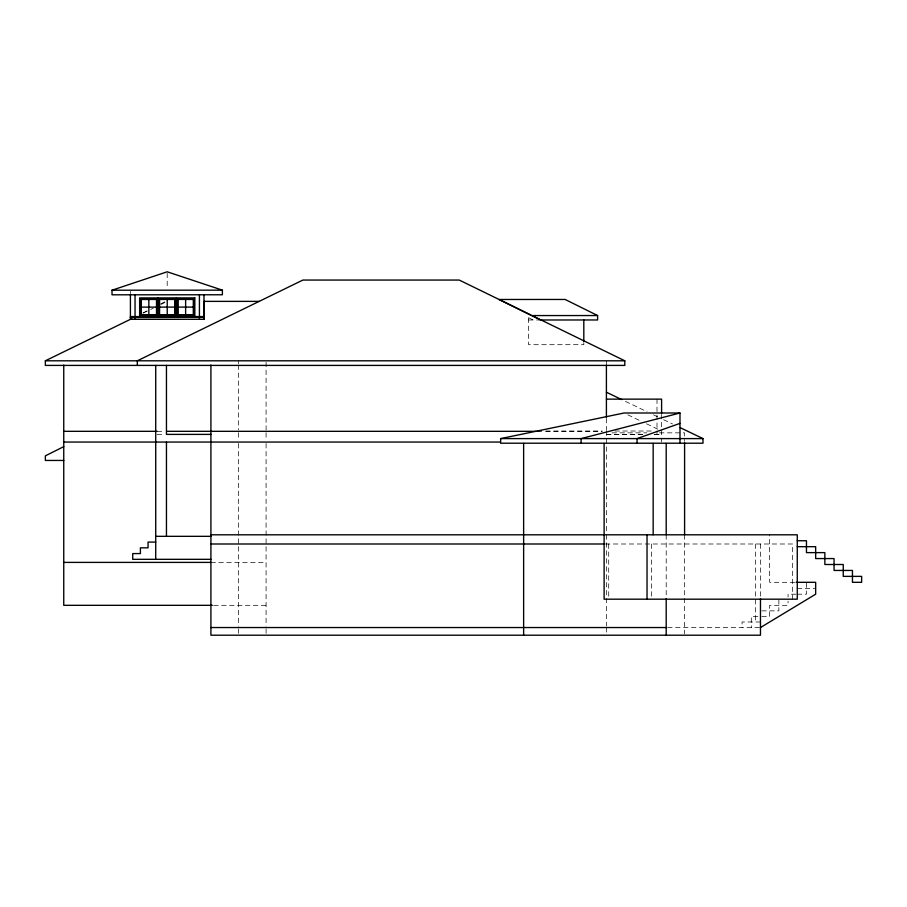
<?xml version="1.0" encoding="UTF-8"?>
<svg xmlns="http://www.w3.org/2000/svg" width="907" height="907" viewBox="0 0 907 907"><rect width="100%" height="100%" fill="white"/><g stroke="black" fill="none" stroke-linecap="round" stroke-linejoin="round"><path stroke-width="0.68" stroke-dasharray="4.54 3.4" d="M142.989 312.926L149.281 309.718M160.596 303.958L165.618 301.396M143.102 313.13L149.451 310.035M150.721 309.412L153.26 308.176M160.868 304.469L165.947 301.986M528.634 319.99L539.733 319.99M545.685 431.018L602.225 431.018M614.946 431.018L651.702 431.018M157.138 431.324L164.212 431.324M545.674 431.324L602.18 431.324M611.998 432.854L646.895 432.854M659.468 432.854L684.592 432.854L684.592 441.358M157.07 434.396L164.212 434.396M606.409 434.396L643.199 434.396M654.185 434.396L661.6 434.396M606.409 434.521L643.199 434.521M654.525 434.521L661.6 434.521M605.423 543.996L792.661 543.996L792.661 599.187M210.912 562.397L266.091 562.397M794.759 582.317L769.669 582.317L769.669 534.801M797.264 588.643L815.665 588.643M795.949 594.198L788.07 594.198L788.07 596.976M797.264 594.198L806.459 594.198L806.459 583.088M213.667 605.32L266.091 605.32M761.789 610.876L778.875 610.876L778.875 599.754M757.844 616.431L751.279 616.431L751.279 627.542M761.789 616.431L769.669 616.431L769.669 605.32L788.07 605.32L788.07 601.148M760.474 621.987L742.085 621.987L742.085 627.542M667.609 627.542L760.474 627.542M627.803 414.805L640.319 420.814M646.578 423.818L657.847 429.215M625.479 401.382L647.076 411.755M653.425 414.805L658.516 417.254M663.595 419.692L672.495 423.966M528.634 317.756L533.214 319.99M583.825 342.517L583.825 344.683L528.645 344.705L528.634 315.568M167.194 273.211L167.205 287.36M130.415 291.351L130.415 293.653M760.474 543.996L760.474 597.804M755.372 543.996L755.372 621.987M684.592 534.801L684.592 633.936M666.203 534.801L666.203 597.804M661.6 414.363L661.6 442.06M656.997 399.137L656.997 434.396M651.634 543.996L651.634 599.187M608.71 543.996L608.71 599.187M606.409 360.805L606.409 364.263M606.409 418.399L606.409 430.292M606.409 430.984L606.409 533.395M606.409 534.801L606.409 626.125M606.409 627.542L606.409 635.206M266.091 362.222L266.091 429.918M266.091 432.662L266.091 439.373M266.091 443.466L266.091 626.125M266.091 628.823L266.091 635.206M238.507 360.805L238.507 363.628M238.507 365.045L238.507 429.918M238.507 432.662L238.507 439.373M238.507 443.466L238.507 626.125M238.507 628.823L238.507 635.206"/><path stroke-width="1.36" d="M760.474 627.542L815.665 594.198L815.665 582.317L796.153 582.317M63.751 446.652L45.35 455.847L45.35 460.45L63.751 460.45M137.331 365.408L137.331 360.805L302.881 280.059L459.248 280.059L624.81 360.805L624.81 365.408L45.35 365.408L45.35 360.805L131.674 318.708M130.189 317.461L204.007 317.325M679.989 423.376L637.077 438.603L637.077 443.206M112.014 290.206L167.194 271.794L222.385 290.161L222.396 294.764L112.014 294.809L112.014 290.206L222.385 290.161M679.989 443.206L679.989 413.002L581.115 438.603L581.115 443.206M680.114 427.628L702.993 438.603L702.993 443.206L500.641 443.206L500.641 438.603L624.039 413.002L679.989 413.002M259.198 301.373L204.007 301.373L204.007 319.298L130.427 319.332L130.415 294.798M141.175 307.122L156.503 307.11M159.575 307.11L174.904 307.11M177.965 307.099L193.293 307.099M597.611 315.545L531.57 315.568L540.504 319.99L597.611 319.967L597.611 315.545L565.118 299.457L499.077 299.48L530.323 314.956M130.427 316.6L204.007 316.566M45.35 360.805L624.81 360.805M606.409 399.137L661.6 399.137L661.6 413.241M537.205 431.018L541.445 431.018M63.751 431.324L157.138 431.324M166.627 431.324L535.788 431.324M210.912 434.396L166.457 434.396L166.457 365.408M500.641 438.603L702.993 438.603M63.751 442.06L500.471 442.06M210.912 534.801L797.264 534.801L797.264 599.187L604.119 599.187L604.119 443.466M155.721 536.332L210.912 536.332M797.264 540.742L806.459 540.742L806.459 552.624L824.86 552.624L824.86 564.505L843.249 564.505L843.249 576.376L861.65 576.376L861.65 582.317L852.455 582.317L852.455 570.446L834.055 570.446L834.055 558.565L815.665 558.565L815.665 546.683L797.264 546.683M155.721 542.08L148.056 542.08L148.056 547.828L140.392 547.828L140.392 553.576L132.728 553.576L132.728 559.324L210.912 559.324M210.912 543.996L604.085 543.996M63.751 562.397L210.912 562.397M212.329 605.32L63.751 605.32L63.751 365.045M210.912 627.542L666.203 627.542M606.409 392.232L621.658 399.556M583.813 319.978L583.825 341.44M203.996 294.775L204.007 319.298M199.427 294.775L199.427 319.298M185.629 299.435L185.629 314.763M176.434 297.904L176.434 316.305M167.228 299.446L167.239 314.774M158.033 297.915L158.045 316.305M148.839 299.446L148.839 314.774M135.041 294.798L135.052 319.321M760.474 598.722L760.474 635.206L210.912 635.206L210.912 365.045M684.592 442.763L684.592 534.801M666.203 443.466L666.203 534.801M666.203 598.722L666.203 635.206M653.165 443.466L653.165 534.801M647.031 534.801L647.031 599.187M606.409 365.045L606.409 417.22M523.634 443.466L523.634 635.206M166.457 442.06L166.457 536.332M155.721 365.408L155.721 559.324M194.824 297.904L139.633 297.915L139.644 316.316L194.835 316.294L194.824 297.904M156.888 299.061L140.789 299.072L140.789 315.171L156.888 315.16L156.888 299.061M175.278 299.061L159.179 299.061L159.19 315.16L175.289 315.148L175.278 299.061M193.679 299.049L177.579 299.061L177.591 315.148L193.679 315.148L193.679 299.049M156.503 299.446L141.175 299.457L141.175 314.786L156.503 314.774L156.503 299.446M174.892 299.435L159.564 299.446L159.575 314.774L174.904 314.774L174.892 299.435M193.293 299.435L177.965 299.435L177.965 314.774L193.293 314.763L193.293 299.435"/></g></svg>
